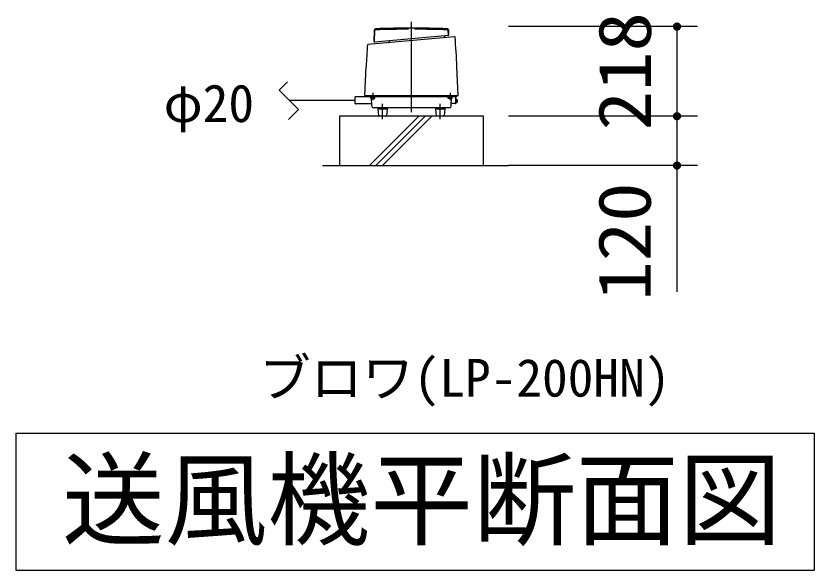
# Model space of a CAD drawing. Units: millimetres, scale not verified. Extents: x -14850 to 14850, y -10500 to 10500.
# Drawn here: x -2153 to -212, y 5373 to 6721 of the extents above; entities that cross this region are included whole.
import ezdxf
from ezdxf.enums import TextEntityAlignment as Align

# ---------------------------------------------------------------- set-up
doc = ezdxf.new("R2010")
doc.units = ezdxf.units.MM
doc.header["$LTSCALE"] = 50
doc.linetypes.add('CHAIN1', pattern=[8, 5, -1, 1, -1])
for name, color, linetype, lineweight in [('0-0_製作', 5, 'Continuous', 25), ('0-3_空気管', 3, 'CHAIN1', 25), ('0-5_機器', 3, 'Continuous', 25)]:
    doc.layers.add(name, color=color, linetype=linetype, lineweight=lineweight)
doc.styles.add('ＭＳ ゴシック', font='')
doc.styles.get('ＭＳ ゴシック').set_extended_font_data('MS Gothic')

msp = doc.modelspace()

# ---------------------------------------------------------------- linework, layer by layer
at = {"layer": '0-0_製作', "color": 2}
for p, q in [((-495.21, 6695.49), (-955.17, 6695.49)), ((-545.21, 6695.49), (-545.21, 6477.49)), ((-495.21, 6477.49), (-955.17, 6477.49)), ((-545.21, 6477.49), (-545.21, 6357.49)), ((-495.21, 6357.49), (-955.17, 6357.49)), ((-545.21, 6357.49), (-545.21, 6050.52))]:
    msp.add_line(p, q, dxfattribs=at)
at = {"layer": '0-0_製作'}
for points in [[(-545.21, 6695.49), (-555.03, 6697.37), (-554.72, 6698.58)], [(-545.21, 6695.49), (-554.72, 6698.58), (-554.26, 6699.75)], [(-545.21, 6695.49), (-554.26, 6699.75), (-553.65, 6700.85)], [(-545.21, 6695.49), (-553.65, 6700.85), (-552.91, 6701.87)], [(-545.21, 6695.49), (-552.91, 6701.87), (-552.05, 6702.78)], [(-545.21, 6695.49), (-552.05, 6702.78), (-551.09, 6703.58)], [(-545.21, 6695.49), (-551.09, 6703.58), (-550.02, 6704.26)], [(-545.21, 6695.49), (-550.02, 6704.26), (-548.89, 6704.79)], [(-545.21, 6695.49), (-548.89, 6704.79), (-547.69, 6705.18)], [(-545.21, 6705.49), (-547.69, 6705.18), (-546.46, 6705.41)], [(-545.21, 6695.49), (-547.69, 6705.18), (-545.21, 6705.49)], [(-544.58, 6705.47), (-545.21, 6695.49), (-545.21, 6705.49)], [(-543.33, 6705.31), (-545.21, 6695.49), (-544.58, 6705.47)], [(-542.12, 6705), (-545.21, 6695.49), (-543.33, 6705.31)], [(-540.95, 6704.54), (-545.21, 6695.49), (-542.12, 6705)], [(-539.85, 6703.94), (-545.21, 6695.49), (-540.95, 6704.54)], [(-538.83, 6703.2), (-545.21, 6695.49), (-539.85, 6703.94)], [(-537.92, 6702.34), (-545.21, 6695.49), (-538.83, 6703.2)], [(-537.12, 6701.37), (-545.21, 6695.49), (-537.92, 6702.34)], [(-536.44, 6700.31), (-545.21, 6695.49), (-537.12, 6701.37)], [(-535.91, 6699.17), (-545.21, 6695.49), (-536.44, 6700.31)], [(-535.52, 6697.98), (-545.21, 6695.49), (-535.91, 6699.17)], [(-545.21, 6695.49), (-555.21, 6695.49), (-555.19, 6696.12)], [(-545.21, 6695.49), (-555.13, 6694.24), (-555.21, 6695.49)], [(-545.21, 6695.49), (-555.19, 6696.12), (-555.03, 6697.37)], [(-545.21, 6685.49), (-555.13, 6694.24), (-545.21, 6695.49)], [(-545.21, 6685.49), (-554.89, 6693.01), (-555.13, 6694.24)], [(-545.21, 6685.49), (-554.51, 6691.81), (-554.89, 6693.01)], [(-545.21, 6685.49), (-553.97, 6690.67), (-554.51, 6691.81)], [(-545.21, 6685.49), (-553.3, 6689.61), (-553.97, 6690.67)], [(-545.21, 6685.49), (-552.5, 6688.65), (-553.3, 6689.61)], [(-545.21, 6685.49), (-551.58, 6687.79), (-552.5, 6688.65)], [(-545.21, 6685.49), (-550.57, 6687.05), (-551.58, 6687.79)], [(-545.21, 6685.49), (-549.47, 6686.44), (-550.57, 6687.05)], [(-545.21, 6685.49), (-548.3, 6685.98), (-549.47, 6686.44)], [(-545.21, 6685.49), (-547.08, 6685.67), (-548.3, 6685.98)], [(-545.21, 6685.49), (-545.84, 6685.51), (-547.08, 6685.67)], [(-535.29, 6696.75), (-545.21, 6695.49), (-535.52, 6697.98)], [(-535.21, 6695.49), (-545.21, 6695.49), (-535.29, 6696.75)], [(-535.21, 6695.49), (-545.21, 6685.49), (-545.21, 6695.49)], [(-535.23, 6694.86), (-545.21, 6685.49), (-535.21, 6695.49)], [(-535.38, 6693.62), (-545.21, 6685.49), (-535.23, 6694.86)], [(-535.7, 6692.4), (-545.21, 6685.49), (-535.38, 6693.62)], [(-536.16, 6691.23), (-545.21, 6685.49), (-535.7, 6692.4)], [(-536.76, 6690.13), (-545.21, 6685.49), (-536.16, 6691.23)], [(-537.5, 6689.12), (-545.21, 6685.49), (-536.76, 6690.13)], [(-538.36, 6688.2), (-545.21, 6685.49), (-537.5, 6689.12)], [(-539.33, 6687.4), (-545.21, 6685.49), (-538.36, 6688.2)], [(-540.39, 6686.73), (-545.21, 6685.49), (-539.33, 6687.4)], [(-541.53, 6686.19), (-545.21, 6685.49), (-540.39, 6686.73)], [(-542.72, 6685.81), (-545.21, 6685.49), (-541.53, 6686.19)], [(-543.95, 6685.57), (-545.21, 6685.49), (-542.72, 6685.81)], [(-545.21, 6477.49), (-552.91, 6483.87), (-552.05, 6484.78)], [(-545.21, 6477.49), (-552.05, 6484.78), (-551.09, 6485.58)], [(-545.21, 6477.49), (-551.09, 6485.58), (-550.02, 6486.26)], [(-545.21, 6477.49), (-550.02, 6486.26), (-548.89, 6486.79)], [(-545.21, 6477.49), (-548.89, 6486.79), (-547.69, 6487.18)], [(-545.21, 6487.49), (-547.69, 6487.18), (-546.46, 6487.41)], [(-545.21, 6477.49), (-547.69, 6487.18), (-545.21, 6487.49)], [(-544.58, 6487.47), (-545.21, 6477.49), (-545.21, 6487.49)], [(-543.33, 6487.31), (-545.21, 6477.49), (-544.58, 6487.47)], [(-542.12, 6487), (-545.21, 6477.49), (-543.33, 6487.31)], [(-540.95, 6486.54), (-545.21, 6477.49), (-542.12, 6487)], [(-539.85, 6485.94), (-545.21, 6477.49), (-540.95, 6486.54)], [(-538.83, 6485.2), (-545.21, 6477.49), (-539.85, 6485.94)], [(-537.92, 6484.34), (-545.21, 6477.49), (-538.83, 6485.2)], [(-545.21, 6477.49), (-555.21, 6477.49), (-555.19, 6478.12)], [(-545.21, 6477.49), (-555.13, 6476.24), (-555.21, 6477.49)], [(-545.21, 6477.49), (-555.19, 6478.12), (-555.03, 6479.37)], [(-545.21, 6467.49), (-555.13, 6476.24), (-545.21, 6477.49)], [(-545.21, 6467.49), (-554.89, 6475.01), (-555.13, 6476.24)], [(-545.21, 6477.49), (-555.03, 6479.37), (-554.72, 6480.58)], [(-545.21, 6467.49), (-554.51, 6473.81), (-554.89, 6475.01)], [(-545.21, 6477.49), (-554.72, 6480.58), (-554.26, 6481.75)], [(-545.21, 6467.49), (-553.97, 6472.67), (-554.51, 6473.81)], [(-545.21, 6477.49), (-554.26, 6481.75), (-553.65, 6482.85)], [(-545.21, 6467.49), (-553.3, 6471.61), (-553.97, 6472.67)], [(-545.21, 6477.49), (-553.65, 6482.85), (-552.91, 6483.87)], [(-545.21, 6467.49), (-552.5, 6470.65), (-553.3, 6471.61)], [(-545.21, 6467.49), (-551.58, 6469.79), (-552.5, 6470.65)], [(-545.21, 6467.49), (-550.57, 6469.05), (-551.58, 6469.79)], [(-545.21, 6467.49), (-549.47, 6468.44), (-550.57, 6469.05)], [(-545.21, 6467.49), (-548.3, 6467.98), (-549.47, 6468.44)], [(-545.21, 6467.49), (-547.08, 6467.67), (-548.3, 6467.98)], [(-545.21, 6467.49), (-545.84, 6467.51), (-547.08, 6467.67)], [(-537.12, 6483.37), (-545.21, 6477.49), (-537.92, 6484.34)], [(-536.44, 6482.31), (-545.21, 6477.49), (-537.12, 6483.37)], [(-535.91, 6481.17), (-545.21, 6477.49), (-536.44, 6482.31)], [(-535.52, 6479.98), (-545.21, 6477.49), (-535.91, 6481.17)], [(-535.29, 6478.75), (-545.21, 6477.49), (-535.52, 6479.98)], [(-535.21, 6477.49), (-545.21, 6477.49), (-535.29, 6478.75)], [(-535.21, 6477.49), (-545.21, 6467.49), (-545.21, 6477.49)], [(-535.23, 6476.86), (-545.21, 6467.49), (-535.21, 6477.49)], [(-535.38, 6475.62), (-545.21, 6467.49), (-535.23, 6476.86)], [(-535.7, 6474.4), (-545.21, 6467.49), (-535.38, 6475.62)], [(-536.16, 6473.23), (-545.21, 6467.49), (-535.7, 6474.4)], [(-536.76, 6472.13), (-545.21, 6467.49), (-536.16, 6473.23)], [(-537.5, 6471.12), (-545.21, 6467.49), (-536.76, 6472.13)], [(-538.36, 6470.2), (-545.21, 6467.49), (-537.5, 6471.12)], [(-539.33, 6469.4), (-545.21, 6467.49), (-538.36, 6470.2)], [(-540.39, 6468.73), (-545.21, 6467.49), (-539.33, 6469.4)], [(-541.53, 6468.19), (-545.21, 6467.49), (-540.39, 6468.73)], [(-542.72, 6467.81), (-545.21, 6467.49), (-541.53, 6468.19)], [(-543.95, 6467.57), (-545.21, 6467.49), (-542.72, 6467.81)], [(-545.21, 6357.49), (-555.21, 6357.49), (-555.19, 6358.12)], [(-545.21, 6357.49), (-555.13, 6356.24), (-555.21, 6357.49)], [(-545.21, 6357.49), (-555.19, 6358.12), (-555.03, 6359.37)], [(-545.21, 6347.49), (-555.13, 6356.24), (-545.21, 6357.49)], [(-545.21, 6347.49), (-554.89, 6355.01), (-555.13, 6356.24)], [(-545.21, 6357.49), (-555.03, 6359.37), (-554.72, 6360.58)], [(-545.21, 6347.49), (-554.51, 6353.81), (-554.89, 6355.01)], [(-545.21, 6357.49), (-554.72, 6360.58), (-554.26, 6361.75)], [(-545.21, 6347.49), (-553.97, 6352.67), (-554.51, 6353.81)], [(-545.21, 6357.49), (-554.26, 6361.75), (-553.65, 6362.85)], [(-545.21, 6347.49), (-553.3, 6351.61), (-553.97, 6352.67)], [(-545.21, 6357.49), (-553.65, 6362.85), (-552.91, 6363.87)], [(-545.21, 6347.49), (-552.5, 6350.65), (-553.3, 6351.61)], [(-545.21, 6357.49), (-552.91, 6363.87), (-552.05, 6364.78)], [(-545.21, 6347.49), (-551.58, 6349.79), (-552.5, 6350.65)], [(-545.21, 6357.49), (-552.05, 6364.78), (-551.09, 6365.58)], [(-545.21, 6347.49), (-550.57, 6349.05), (-551.58, 6349.79)], [(-545.21, 6357.49), (-551.09, 6365.58), (-550.02, 6366.26)], [(-545.21, 6347.49), (-549.47, 6348.44), (-550.57, 6349.05)], [(-545.21, 6357.49), (-550.02, 6366.26), (-548.89, 6366.79)], [(-545.21, 6357.49), (-548.89, 6366.79), (-547.69, 6367.18)], [(-545.21, 6367.49), (-547.69, 6367.18), (-546.46, 6367.41)], [(-545.21, 6357.49), (-547.69, 6367.18), (-545.21, 6367.49)], [(-544.58, 6367.47), (-545.21, 6357.49), (-545.21, 6367.49)], [(-543.33, 6367.32), (-545.21, 6357.49), (-544.58, 6367.47)], [(-542.12, 6367), (-545.21, 6357.49), (-543.33, 6367.32)], [(-540.95, 6366.54), (-545.21, 6357.49), (-542.12, 6367)], [(-539.85, 6365.94), (-545.21, 6357.49), (-540.95, 6366.54)], [(-538.83, 6365.2), (-545.21, 6357.49), (-539.85, 6365.94)], [(-537.92, 6364.34), (-545.21, 6357.49), (-538.83, 6365.2)], [(-537.12, 6363.37), (-545.21, 6357.49), (-537.92, 6364.34)], [(-536.44, 6362.31), (-545.21, 6357.49), (-537.12, 6363.37)], [(-535.91, 6361.17), (-545.21, 6357.49), (-536.44, 6362.31)], [(-535.52, 6359.98), (-545.21, 6357.49), (-535.91, 6361.17)], [(-535.29, 6358.75), (-545.21, 6357.49), (-535.52, 6359.98)], [(-535.21, 6357.49), (-545.21, 6357.49), (-535.29, 6358.75)], [(-535.21, 6357.49), (-545.21, 6347.49), (-545.21, 6357.49)], [(-535.23, 6356.86), (-545.21, 6347.49), (-535.21, 6357.49)], [(-535.38, 6355.62), (-545.21, 6347.49), (-535.23, 6356.86)], [(-535.7, 6354.4), (-545.21, 6347.49), (-535.38, 6355.62)], [(-536.16, 6353.23), (-545.21, 6347.49), (-535.7, 6354.4)], [(-536.76, 6352.13), (-545.21, 6347.49), (-536.16, 6353.23)], [(-537.5, 6351.12), (-545.21, 6347.49), (-536.76, 6352.13)], [(-538.36, 6350.2), (-545.21, 6347.49), (-537.5, 6351.12)], [(-539.33, 6349.4), (-545.21, 6347.49), (-538.36, 6350.2)], [(-540.39, 6348.73), (-545.21, 6347.49), (-539.33, 6349.4)], [(-541.53, 6348.19), (-545.21, 6347.49), (-540.39, 6348.73)], [(-545.21, 6347.49), (-548.3, 6347.98), (-549.47, 6348.44)], [(-545.21, 6347.49), (-547.08, 6347.67), (-548.3, 6347.98)], [(-545.21, 6347.49), (-545.84, 6347.51), (-547.08, 6347.67)], [(-542.72, 6347.81), (-545.21, 6347.49), (-541.53, 6348.19)], [(-543.95, 6347.57), (-545.21, 6347.49), (-542.72, 6347.81)]]:
    msp.add_solid(points, dxfattribs=at)
at = {"layer": '0-5_機器', "linetype": 'CHAIN1'}
for p, q in [((-1191.01, 6487.19), (-1191.01, 6707.19)), ((-1285.01, 6534.65), (-1285.01, 6516.26)), ((-1097.01, 6534.65), (-1097.01, 6516.26)), ((-1261.35, 6470.17), (-1261.35, 6507.19)), ((-1121.01, 6470.17), (-1121.01, 6507.19))]:
    msp.add_line(p, q, dxfattribs=at)
at = {"layer": '0-5_機器'}
for p, q in [((-1281.6, 6658.36), (-1281.08, 6687.62)), ((-1281.03, 6658.41), (-1280.52, 6687.64)), ((-1101.27, 6674.06), (-1101.51, 6687.64)), ((-1100.94, 6687.62), (-1100.71, 6674.11)), ((-1297.32, 6652.7), (-1086.12, 6671.18)), ((-1101.12, 6673.66), (-1281.11, 6657.91)), ((-1244.51, 6660.37), (-1244.51, 6661.11)), ((-1111.18, 6672.62), (-1111.18, 6672.77)), ((-1086.12, 6671.18), (-1085.05, 6670.27)), ((-1304.51, 6527.89), (-1301.46, 6597.87)), ((-1077.51, 6527.89), (-1080.57, 6597.87)), ((-1327.81, 6508.19), (-1327.81, 6524.29)), ((-1326.91, 6525.19), (-1081.01, 6525.19)), ((-1304.51, 6527.89), (-1077.51, 6527.89)), ((-1301.01, 6525.19), (-1301.01, 6527.89)), ((-1290.01, 6524.19), (-1290.01, 6525.19)), ((-1289.63, 6521.05), (-1289.63, 6524.19)), ((-1287.33, 6501.83), (-1288.18, 6524.32)), ((-1282.7, 6521.05), (-1282.7, 6524.19)), ((-1280.39, 6521.05), (-1280.39, 6524.19)), ((-1101.63, 6521.05), (-1101.63, 6524.19)), ((-1099.32, 6521.05), (-1099.32, 6524.19)), ((-1094.7, 6501.83), (-1093.84, 6524.32)), ((-1092.39, 6521.05), (-1092.39, 6524.19)), ((-1092.01, 6524.19), (-1092.01, 6525.19)), ((-1083.01, 6508.99), (-1083.01, 6524.29)), ((-1081.01, 6525.19), (-1081.01, 6527.89)), ((-1288.55, 6507.19), (-1326.81, 6507.19)), ((-1288.46, 6520.69), (-1281.55, 6520.69)), ((-1093.56, 6520.69), (-1100.48, 6520.69)), ((-1083.91, 6508.09), (-1093.54, 6508.09)), ((-1082.21, 6519.47), (-1083.01, 6519.47)), ((-1082.21, 6509.47), (-1083.01, 6509.47)), ((-1082.21, 6509.47), (-1082.21, 6519.47)), ((-1081.16, 6518.43), (-1082.21, 6518.47)), ((-1081.16, 6510.51), (-1082.21, 6510.47)), ((-1099.2, 6497.49), (-1282.83, 6497.49)), ((-1250.35, 6495.49), (-1250.35, 6496.99)), ((-1132.01, 6495.49), (-1110.01, 6495.49)), ((-1110.01, 6495.49), (-1111.91, 6478.38)), ((-1110.01, 6496.99), (-1110.01, 6495.49)), ((-1366.01, 6477.49), (-1366.01, 6357.49)), ((-1016.01, 6477.49), (-1366.01, 6477.49)), ((-1173.41, 6477.49), (-1293.41, 6357.49)), ((-1277.5, 6357.49), (-1157.5, 6477.49)), ((-1141.59, 6477.49), (-1261.59, 6357.49)), ((-1016.01, 6357.49), (-1016.01, 6477.49)), ((-1407.54, 6357.49), (-955.17, 6357.49)), ((-2153.27, 5706.63), (-2153.27, 5373.3)), ((-2153.27, 5706.63), (-211.81, 5706.63)), ((-211.81, 5706.63), (-211.81, 5373.3)), ((-2153.27, 5373.3), (-211.81, 5373.3))]:
    msp.add_line(p, q, dxfattribs=at)
at = {"layer": '0-5_機器', "color": 7}
for p, q in [((-1512.99, 6540.61), (-1492.48, 6561.12)), ((-1466.2, 6493.81), (-1512.99, 6540.61)), ((-1490.27, 6469.74), (-1466.2, 6493.81))]:
    msp.add_line(p, q, dxfattribs=at)
at = {"layer": '0-5_機器', "color": 6}
msp.add_line((-1488.62, 6516.24), (-1327.81, 6516.24), dxfattribs=at)
at = {"layer": '0-5_機器'}
for points in [[(-1290.01, 6524.19), (-1280.01, 6524.19), (-1280.01, 6525.19)], [(-1289.63, 6521.05), (-1289, 6520.78), (-1288.46, 6520.69), (-1288.21, 6520.71), (-1287.94, 6520.78), (-1287.32, 6521.05), (-1287.32, 6524.19)], [(-1092.01, 6524.19), (-1102.01, 6524.19), (-1102.01, 6525.19)], [(-1092.39, 6521.05), (-1093.03, 6520.78), (-1093.56, 6520.69), (-1093.82, 6520.71), (-1094.09, 6520.78), (-1094.7, 6521.05), (-1094.7, 6524.19)], [(-1287.32, 6521.05), (-1286.07, 6520.78), (-1285.52, 6520.71), (-1285.01, 6520.69), (-1284.5, 6520.71), (-1283.95, 6520.78), (-1282.7, 6521.05), (-1282.08, 6520.78), (-1281.8, 6520.71), (-1281.55, 6520.69), (-1281.29, 6520.71), (-1281.02, 6520.78), (-1280.39, 6521.05)], [(-1094.7, 6521.05), (-1095.95, 6520.78), (-1096.5, 6520.71), (-1097.01, 6520.69), (-1097.52, 6520.71), (-1098.07, 6520.78), (-1099.32, 6521.05), (-1099.95, 6520.78), (-1100.22, 6520.71), (-1100.48, 6520.69), (-1100.73, 6520.71), (-1101.01, 6520.78), (-1101.63, 6521.05)], [(-1270.45, 6478.38), (-1272.35, 6495.49), (-1272.35, 6496.99)], [(-1272.35, 6495.49), (-1250.35, 6495.49), (-1252.25, 6478.38)], [(-1130.11, 6478.38), (-1132.01, 6495.49), (-1132.01, 6496.99)]]:
    msp.add_lwpolyline(points, dxfattribs=at)
for centre, radius, start, end in [((-1278.38, 6687.58), 2.7, 91.85542, 178.99998), ((-1277.82, 6687.59), 2.7, 91.84418, 179), ((-1191.01, 3991.69), 2700, 88.14374, 91.85625), ((-1191.01, 3991.69), 2697.3, 90.15285, 91.85623), ((-1191.01, 3991.69), 2697.3, 88.14374, 89.84712), ((-1104.21, 6687.59), 2.7, 1, 88.15579), ((-1103.64, 6687.58), 2.7, 1, 88.14374), ((-1247.85, 6660.37), 3.33, 275, 0), ((-1107.85, 6672.62), 3.33, 180, 274.99998), ((-1101.72, 6674.05), 0.45, 275, 1.00002), ((-1101.16, 6674.1), 0.45, 275, 0.99998), ((-3078.66, 6510.63), 2000, 2.5, 4.57819), ((696.64, 6510.63), 2000, 175.95764, 177.49997), ((-1281.14, 6658.36), 0.45, 179, 274.99998), ((-1280.58, 6658.41), 0.45, 179, 274.99998), ((-1326.91, 6524.29), 0.9, 90, 180), ((-1289.08, 6524.29), 0.9, 2, 89.99998), ((-1092.94, 6524.29), 0.9, 90, 177.99998), ((-1082.11, 6524.29), 0.9, 90, 180), ((-1326.81, 6508.19), 1, 180, 270), ((-1288.55, 6506.19), 1, 2, 89.99998), ((-1083.91, 6508.99), 0.9, 270, 0), ((-1081.2, 6517.03), 1.4, 30.18094, 88.00002), ((-1081.2, 6511.91), 1.4, 272.00002, 329.81975), ((-1085.61, 6514.47), 6.5, 329.81932, 30.18091), ((-1282.83, 6501.99), 4.5, 182, 270), ((-1269.51, 6496.99), 0.5, 0, 90), ((-1246.51, 6496.99), 0.5, 90, 180), ((-1132.51, 6496.99), 0.5, 0, 90), ((-1109.51, 6496.99), 0.5, 90, 180), ((-1099.2, 6501.99), 4.5, 270, 358), ((-1269.45, 6478.49), 1, 186.34018, 270), ((-1253.24, 6478.49), 1, 270, 353.65981), ((-1129.12, 6478.49), 1, 186.34018, 270), ((-1112.91, 6478.49), 1, 270, 353.65981)]:
    msp.add_arc(centre, radius, start, end, dxfattribs=at)

# ---------------------------------------------------------------- texts
at = {"layer": '0-0_製作', "color": 4, "style": 'ＭＳ ゴシック', "width": 1.1}
for s, p in [('218', (-570.21, 6442.74)), ('120', (-570.6, 6028.24))]:
    msp.add_text(s, height=128.4, rotation=90, dxfattribs=at).set_placement(p, align=Align.BOTTOM_LEFT)
at = {"layer": '0-3_空気管', "color": 4, "style": 'ＭＳ ゴシック'}
msp.add_text('φ20', height=91.79, dxfattribs=at).set_placement((-1793.9, 6435.64), align=Align.BOTTOM_LEFT)
at = {"layer": '0-5_機器', "color": 4, "style": 'ＭＳ ゴシック'}
for s, height, p in [('\u3000ブロワ(LP-200HN)\u3000', 91.79, (-1686.55, 5767.69)), ('送風機平断面図', 183.3, (-2041.5, 5398.11))]:
    msp.add_text(s, height=height, dxfattribs=at).set_placement(p, align=Align.BOTTOM_LEFT)

doc.saveas('drawing.dxf')
